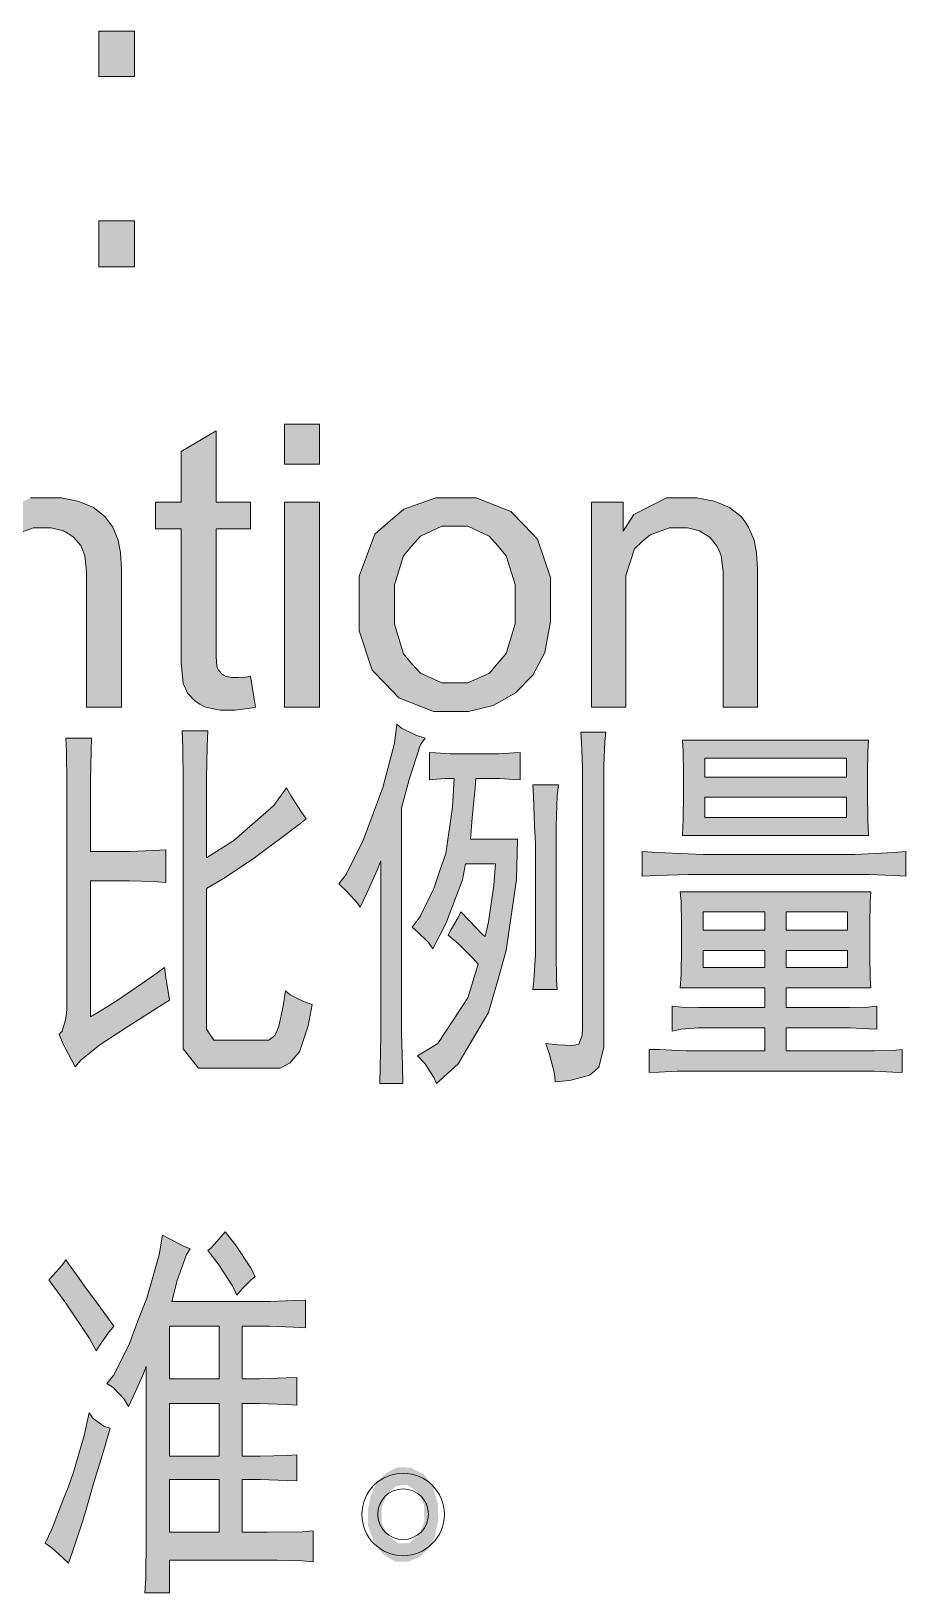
# Model space of a CAD drawing. Header units: millimetres. Extents: x 0 to 414, y 0 to 292.
# Drawn here: x 362.69 to 368.95, y 161.04 to 172.23 of the extents above; entities that cross this region are included whole.
import ezdxf

# ---------------------------------------------------------------- set-up
doc = ezdxf.new("R2010")
doc.units = ezdxf.units.MM

msp = doc.modelspace()

# ---------------------------------------------------------------- hatches: boundary and pattern name
h = msp.add_hatch(color=0)
h.dxf.hatch_style = 2
h.paths.add_polyline_path([(363.428139, 171.901556), (363.174139, 171.901556), (363.174139, 172.226111), (363.428139, 172.226111)])
h = msp.add_hatch(color=0)
h.dxf.hatch_style = 2
h.paths.add_polyline_path([(363.428139, 170.539833), (363.174139, 170.539833), (363.174139, 170.867917), (363.428139, 170.867917)])
h = msp.add_hatch(color=0)
h.dxf.hatch_style = 2
h.paths.add_polyline_path([(364.260694, 167.60825), (364.295972, 167.386), (364.243056, 167.375417), (364.147806, 167.364833), (364.109, 167.364833), (364.041972, 167.364833), (363.936139, 167.386), (363.897333, 167.407167), (363.862056, 167.428333), (363.809139, 167.484778), (363.795028, 167.520056), (363.777389, 167.555333), (363.763278, 167.7035), (363.763278, 167.816389), (363.763278, 168.663056), (363.579833, 168.663056), (363.579833, 168.853556), (363.763278, 168.853556), (363.763278, 169.216917), (364.01375, 169.365083), (364.01375, 168.853556), (364.260694, 168.853556), (364.260694, 168.663056), (364.01375, 168.663056), (364.01375, 167.802278), (364.01375, 167.749361), (364.017278, 167.678806), (364.024333, 167.664694), (364.031389, 167.650583), (364.052556, 167.625889), (364.066667, 167.615306), (364.080778, 167.60825), (364.123111, 167.597667), (364.151333, 167.597667), (364.1725, 167.597667), (364.225417, 167.601194)])
h = msp.add_hatch(color=0)
h.dxf.hatch_style = 2
h.paths.add_polyline_path([(364.504111, 169.125194), (364.504111, 169.410944), (364.754583, 169.410944), (364.754583, 169.125194)])
h = msp.add_hatch(color=0)
h.dxf.hatch_style = 2
h.paths.add_polyline_path([(362.144028, 167.386), (362.144028, 168.853556), (362.369806, 168.853556), (362.369806, 168.645417), (362.450944, 168.765361), (362.683778, 168.885306), (362.835472, 168.885306), (362.9025, 168.885306), (363.022444, 168.860611), (363.078889, 168.839444), (363.135333, 168.81475), (363.216472, 168.75125), (363.244694, 168.712444), (363.272917, 168.673639), (363.311722, 168.581917), (363.322306, 168.529), (363.329361, 168.493722), (363.336417, 168.373778), (363.336417, 168.289111), (363.336417, 167.386), (363.085944, 167.386), (363.085944, 168.278528), (363.085944, 168.356139), (363.071833, 168.469028), (363.057722, 168.507833), (363.043611, 168.543111), (362.990694, 168.603083), (362.955417, 168.627778), (362.920139, 168.648944), (362.831944, 168.670111), (362.782556, 168.670111), (362.704944, 168.670111), (362.567361, 168.620722), (362.507389, 168.571333), (362.450944, 168.518417), (362.3945, 168.327917), (362.3945, 168.186806), (362.3945, 167.386)])
h = msp.add_hatch(color=0)
h.paths.add_polyline_path([(365.036806, 168.119778), (365.036806, 168.324389), (365.149694, 168.62425), (365.262583, 168.723028), (365.357833, 168.804167), (365.587139, 168.885306), (365.724722, 168.885306), (365.876417, 168.885306), (366.123361, 168.786528), (366.218611, 168.68775), (366.313861, 168.588972), (366.409111, 168.313806), (366.409111, 168.140944), (366.409111, 167.999833), (366.366778, 167.777583), (366.324444, 167.696444), (366.282111, 167.615306), (366.158639, 167.488306), (366.0775, 167.442444), (365.996361, 167.396583), (365.819972, 167.35425), (365.724722, 167.35425), (365.5695, 167.35425), (365.322556, 167.453028), (365.227306, 167.551806), (365.132056, 167.650583), (365.036806, 167.932806)])
h.paths.add_polyline_path([(365.290806, 168.119778), (365.290806, 167.978667), (365.354306, 167.767), (365.414278, 167.696444), (365.477778, 167.629417), (365.629472, 167.558861), (365.724722, 167.558861), (365.816444, 167.558861), (365.971667, 167.629417), (366.031639, 167.699972), (366.091611, 167.770528), (366.155111, 167.982194), (366.155111, 168.126833), (366.155111, 168.264417), (366.091611, 168.469028), (366.031639, 168.539583), (365.968139, 168.610139), (365.816444, 168.680694), (365.724722, 168.680694), (365.629472, 168.680694), (365.477778, 168.610139), (365.414278, 168.539583), (365.354306, 168.469028), (365.290806, 168.260889)])
h = msp.add_hatch(color=0)
h.dxf.hatch_style = 2
h.paths.add_polyline_path([(366.701917, 167.386), (366.701917, 168.853556), (366.927694, 168.853556), (366.927694, 168.645417), (367.005306, 168.765361), (367.238139, 168.885306), (367.393361, 168.885306), (367.456861, 168.885306), (367.580333, 168.860611), (367.63325, 168.839444), (367.689694, 168.81475), (367.774361, 168.75125), (367.802583, 168.712444), (367.827278, 168.673639), (367.866083, 168.581917), (367.876667, 168.529), (367.883722, 168.493722), (367.890778, 168.373778), (367.890778, 168.289111), (367.890778, 167.386), (367.643833, 167.386), (367.643833, 168.278528), (367.643833, 168.356139), (367.629722, 168.469028), (367.615611, 168.507833), (367.597972, 168.543111), (367.548583, 168.603083), (367.509778, 168.627778), (367.4745, 168.648944), (367.389833, 168.670111), (367.336917, 168.670111), (367.259306, 168.670111), (367.121722, 168.620722), (367.065278, 168.571333), (367.008833, 168.518417), (366.948861, 168.327917), (366.948861, 168.186806), (366.948861, 167.386)])
h = msp.add_hatch(color=0)
h.dxf.hatch_style = 2
h.paths.add_polyline_path([(364.504111, 167.386), (364.504111, 168.853556), (364.754583, 168.853556), (364.754583, 167.386)])
h = msp.add_hatch(color=0)
h.dxf.hatch_style = 2
h.paths.add_polyline_path([(363.953778, 167.216667), (363.95025, 167.10025), (363.943194, 166.878), (363.943194, 166.775694), (363.943194, 166.3065), (364.14075, 166.429972), (364.4265, 166.680444), (364.518222, 166.807444), (364.549972, 166.747472), (364.624056, 166.634583), (364.659333, 166.585194), (364.609944, 166.546389), (364.465306, 166.437028), (364.373583, 166.37), (364.278333, 166.299444), (364.066667, 166.158333), (363.943194, 166.087778), (363.943194, 165.156444), (363.943194, 165.078833), (363.996111, 165.001222), (364.0455, 165.001222), (364.359472, 165.001222), (364.391222, 165.001222), (364.433556, 165.032972), (364.447667, 165.064722), (364.461778, 165.1), (364.493528, 165.244639), (364.511167, 165.354), (364.542917, 165.325778), (364.638167, 165.276389), (364.701667, 165.255222), (364.673444, 165.103528), (364.609944, 164.916556), (364.578194, 164.87775), (364.542917, 164.838944), (364.472361, 164.800139), (364.433556, 164.800139), (363.996111, 164.800139), (363.88675, 164.800139), (363.777389, 164.937722), (363.777389, 165.078833), (363.777389, 166.729833), (363.777389, 166.853306), (363.773861, 167.096722), (363.770333, 167.216667)])
h = msp.add_hatch(color=0)
h.dxf.hatch_style = 2
h.paths.add_polyline_path([(365.509528, 167.16375), (365.477778, 167.117889), (365.396639, 166.867417), (365.340194, 166.662806), (365.340194, 165.167028), (365.340194, 165.054139), (365.34725, 164.817778), (365.350778, 164.690778), (365.184972, 164.690778), (365.1885, 164.807194), (365.192028, 165.032972), (365.192028, 165.142333), (365.192028, 166.285333), (365.167333, 166.218306), (365.09325, 166.0525), (365.043861, 165.953722), (365.026222, 165.981944), (364.952139, 166.063083), (364.892167, 166.119528), (364.945083, 166.186556), (365.068556, 166.437028), (365.139111, 166.624), (365.206139, 166.810972), (365.290806, 167.128472), (365.308444, 167.262528), (365.340194, 167.234306), (365.4425, 167.184917)])
h = msp.add_hatch(color=0)
h.dxf.hatch_style = 2
h.paths.add_polyline_path([(366.804222, 167.206083), (366.797167, 167.139056), (366.790111, 166.969722), (366.790111, 166.863889), (366.790111, 165.064722), (366.790111, 164.948306), (366.754833, 164.807194), (366.723083, 164.778972), (366.687806, 164.75075), (366.546694, 164.711944), (366.440861, 164.701361), (366.437333, 164.761333), (366.402056, 164.898917), (366.373833, 164.976528), (366.462028, 164.965944), (366.567861, 164.962417), (366.589028, 164.965944), (366.610194, 164.973), (366.634889, 165.032972), (366.638417, 165.089417), (366.638417, 166.853306), (366.638417, 166.955611), (366.631361, 167.135528), (366.624306, 167.206083)])
h = msp.add_hatch(color=0)
h.dxf.hatch_style = 2
h.paths.add_polyline_path([(363.121222, 167.16375), (363.117694, 167.072028), (363.114167, 166.856833), (363.114167, 166.729833), (363.114167, 166.352361), (363.311722, 166.352361), (363.392861, 166.352361), (363.562194, 166.359417), (363.653917, 166.362944), (363.653917, 166.130111), (363.562194, 166.137167), (363.392861, 166.140694), (363.311722, 166.140694), (363.114167, 166.140694), (363.114167, 165.167028), (363.177667, 165.205833), (363.297611, 165.279917), (363.350528, 165.315194), (363.403444, 165.350472), (363.548083, 165.452778), (363.643333, 165.519806), (363.653917, 165.44925), (363.671556, 165.332833), (363.678611, 165.286972), (363.583361, 165.227), (363.385806, 165.1), (363.2835, 165.032972), (363.181194, 164.965944), (363.043611, 164.856583), (363.004806, 164.810722), (362.976583, 164.860111), (362.916611, 164.976528), (362.888389, 165.043556), (362.909556, 165.064722), (362.937778, 165.156444), (362.944833, 165.219944), (362.944833, 166.708667), (362.944833, 166.839194), (362.941306, 167.0685), (362.937778, 167.16375)])
h = msp.add_hatch(color=0)
h.paths.add_polyline_path([(368.684528, 167.149639), (368.681, 167.0685), (368.677472, 166.913278), (368.677472, 166.839194), (368.677472, 166.768639), (368.681, 166.581667), (368.684528, 166.46525), (367.354556, 166.46525), (367.358083, 166.581667), (367.361611, 166.768639), (367.361611, 166.839194), (367.361611, 166.913278), (367.358083, 167.0685), (367.354556, 167.149639)])
h.paths.add_polyline_path([(368.529306, 166.595778), (368.529306, 166.740417), (367.513306, 166.740417), (367.513306, 166.595778)])
h.paths.add_polyline_path([(368.529306, 166.885056), (368.529306, 167.019111), (367.513306, 167.019111), (367.513306, 166.885056)])
h = msp.add_hatch(color=0)
h.dxf.hatch_style = 2
h.paths.add_polyline_path([(365.975194, 167.050861), (366.035167, 167.050861), (366.144528, 167.057917), (366.190389, 167.061444), (366.190389, 166.863889), (366.144528, 166.867417), (366.04575, 166.874472), (365.989306, 166.874472), (365.872889, 166.874472), (365.869361, 166.807444), (365.848194, 166.59225), (365.834083, 166.440556), (366.17275, 166.440556), (366.165694, 166.151278), (366.091611, 165.643278), (366.028111, 165.421028), (365.964611, 165.198778), (365.745889, 164.831889), (365.590667, 164.690778), (365.573028, 164.733111), (365.509528, 164.831889), (365.456611, 164.888333), (365.60125, 164.976528), (365.816444, 165.304611), (365.890528, 165.5445), (365.851722, 165.586833), (365.745889, 165.692667), (365.675333, 165.752639), (365.700028, 165.7985), (365.745889, 165.879639), (365.767056, 165.918444), (365.827028, 165.854944), (365.915222, 165.763222), (365.939917, 165.742056), (365.964611, 165.847889), (366.003417, 166.108944), (366.014, 166.264167), (365.798806, 166.264167), (365.777639, 166.14775), (365.661222, 165.840833), (365.565972, 165.653861), (365.534222, 165.699722), (365.456611, 165.777333), (365.417806, 165.809083), (365.47425, 165.886694), (365.573028, 166.087778), (365.615361, 166.214778), (365.657694, 166.33825), (365.707083, 166.669861), (365.717667, 166.874472), (365.654167, 166.874472), (365.565972, 166.867417), (365.541278, 166.863889), (365.541278, 167.061444), (365.583611, 167.057917), (365.689444, 167.050861), (365.756472, 167.050861)])
h = msp.add_hatch(color=0)
h.dxf.hatch_style = 2
h.paths.add_polyline_path([(366.465556, 166.828611), (366.454972, 166.751), (366.447917, 166.535806), (366.447917, 166.398222), (366.447917, 165.752639), (366.447917, 165.622111), (366.451444, 165.428083), (366.454972, 165.364583), (366.282111, 165.364583), (366.289167, 165.428083), (366.29975, 165.615056), (366.29975, 165.742056), (366.29975, 166.408806), (366.292694, 166.535806), (366.285639, 166.747472), (366.282111, 166.828611)])
h = msp.add_hatch(color=0)
h.dxf.hatch_style = 2
h.paths.add_polyline_path([(368.58575, 166.331194), (368.684528, 166.334722), (368.867972, 166.345306), (368.952639, 166.352361), (368.952639, 166.175972), (368.867972, 166.1795), (368.688056, 166.186556), (368.592806, 166.186556), (367.502722, 166.186556), (367.393361, 166.186556), (367.171111, 166.1795), (367.065278, 166.175972), (367.065278, 166.352361), (367.171111, 166.345306), (367.393361, 166.334722), (367.502722, 166.331194)])
h = msp.add_hatch(color=0)
h.paths.add_polyline_path([(368.702167, 166.063083), (368.698639, 165.996056), (368.695111, 165.819667), (368.695111, 165.710306), (368.695111, 165.604472), (368.698639, 165.438667), (368.702167, 165.375167), (368.095389, 165.375167), (368.095389, 165.234056), (368.476389, 165.234056), (368.546944, 165.234056), (368.681, 165.237583), (368.7445, 165.244639), (368.7445, 165.078833), (368.684528, 165.082361), (368.554, 165.089417), (368.476389, 165.089417), (368.095389, 165.089417), (368.095389, 164.923611), (368.659833, 164.923611), (368.726861, 164.923611), (368.860917, 164.927139), (368.927944, 164.934194), (368.927944, 164.768389), (368.860917, 164.771917), (368.726861, 164.778972), (368.659833, 164.778972), (367.37925, 164.778972), (367.31575, 164.778972), (367.185222, 164.771917), (367.114667, 164.768389), (367.114667, 164.934194), (367.18875, 164.934194), (367.322806, 164.927139), (367.37925, 164.923611), (367.943694, 164.923611), (367.943694, 165.089417), (367.530944, 165.089417), (367.467444, 165.089417), (367.343972, 165.078833), (367.280472, 165.064722), (367.280472, 165.244639), (367.3475, 165.237583), (367.470972, 165.234056), (367.530944, 165.234056), (367.943694, 165.234056), (367.943694, 165.375167), (367.336917, 165.375167), (367.343972, 165.470417), (367.3475, 165.653861), (367.3475, 165.742056), (367.3475, 165.83025), (367.343972, 165.992528), (367.336917, 166.063083)])
h.paths.add_polyline_path([(367.943694, 165.787917), (367.943694, 165.918444), (367.502722, 165.918444), (367.502722, 165.787917)])
h.paths.add_polyline_path([(368.536361, 165.787917), (368.536361, 165.918444), (368.095389, 165.918444), (368.095389, 165.787917)])
h.paths.add_polyline_path([(367.943694, 165.519806), (367.943694, 165.643278), (367.502722, 165.643278), (367.502722, 165.519806)])
h.paths.add_polyline_path([(368.536361, 165.519806), (368.536361, 165.643278), (368.095389, 165.643278), (368.095389, 165.519806)])
h = msp.add_hatch(color=0)
h.dxf.hatch_style = 2
h.paths.add_polyline_path([(364.07725, 163.628917), (364.151333, 163.533667), (364.260694, 163.371389), (364.292444, 163.307889), (364.264222, 163.283194), (364.197194, 163.216167), (364.161917, 163.173833), (364.130167, 163.240861), (364.027861, 163.399611), (363.953778, 163.494861), (363.978472, 163.5125), (364.038444, 163.579528)])
h = msp.add_hatch(color=0)
h.paths.add_polyline_path([(363.230583, 162.542361), (363.279972, 162.602333), (363.392861, 162.828111), (363.452833, 162.990389), (363.516333, 163.152667), (363.604528, 163.463111), (363.629222, 163.604222), (363.675083, 163.579528), (363.773861, 163.526611), (363.826778, 163.505444), (363.802083, 163.466639), (363.735056, 163.279667), (363.69625, 163.127972), (364.303028, 163.127972), (364.398278, 163.127972), (364.571139, 163.135028), (364.652278, 163.138556), (364.652278, 162.941), (364.567611, 162.944528), (364.39475, 162.951583), (364.303028, 162.951583), (364.200722, 162.951583), (364.200722, 162.574111), (364.324194, 162.574111), (364.518222, 162.581167), (364.592306, 162.584694), (364.592306, 162.387139), (364.518222, 162.390667), (364.324194, 162.397722), (364.200722, 162.397722), (364.200722, 162.02025), (364.327722, 162.02025), (364.52175, 162.027306), (364.592306, 162.030833), (364.592306, 161.843861), (364.52175, 161.847389), (364.327722, 161.854444), (364.200722, 161.854444), (364.200722, 161.476972), (364.377111, 161.476972), (364.631111, 161.4805), (364.708722, 161.487556), (364.708722, 161.265306), (364.631111, 161.272361), (364.451194, 161.275889), (364.352417, 161.275889), (363.678611, 161.275889), (363.678611, 161.043056), (363.502222, 161.043056), (363.509278, 161.145361), (363.512806, 161.427583), (363.512806, 161.611028), (363.512806, 162.662306), (363.488111, 162.602333), (363.424611, 162.457694), (363.385806, 162.376556), (363.354056, 162.429472), (363.276444, 162.514139)])
h.paths.add_polyline_path([(364.034917, 162.02025), (364.034917, 162.397722), (363.678611, 162.397722), (363.678611, 162.02025)])
h.paths.add_polyline_path([(364.034917, 162.574111), (364.034917, 162.951583), (363.678611, 162.951583), (363.678611, 162.574111)])
h.paths.add_polyline_path([(364.034917, 161.476972), (364.034917, 161.854444), (363.678611, 161.854444), (363.678611, 161.476972)])
h = msp.add_hatch(color=0)
h.dxf.hatch_style = 2
h.paths.add_polyline_path([(362.937778, 163.427833), (362.958944, 163.396083), (363.033028, 163.293778), (363.082417, 163.223222), (363.135333, 163.152667), (363.234111, 163.018611), (363.279972, 162.951583), (363.241167, 162.902194), (363.177667, 162.814), (363.152972, 162.775194), (363.107111, 162.863389), (362.937778, 163.117389), (362.814306, 163.283194), (362.846056, 163.318472), (362.909556, 163.389028)])
h = msp.add_hatch(color=0)
h.dxf.hatch_style = 2
h.paths.add_polyline_path([(363.255278, 162.221333), (363.212944, 162.080222), (363.131806, 161.815639), (363.096528, 161.688639), (363.057722, 161.558111), (362.987167, 161.342917), (362.955417, 161.254722), (362.916611, 161.293528), (362.835472, 161.364083), (362.789611, 161.399361), (362.835472, 161.498139), (362.916611, 161.70275), (362.955417, 161.805056), (362.990694, 161.907361), (363.068306, 162.168417), (363.103583, 162.330694), (363.131806, 162.291889), (363.209417, 162.235444)])
h = msp.add_hatch(color=0)
h.paths.add_polyline_path([(365.583611, 161.741556), (365.60125, 161.681583), (365.604778, 161.561639), (365.590667, 161.505194), (365.580083, 161.445222), (365.534222, 161.357028), (365.498944, 161.325278), (365.467194, 161.297056), (365.386056, 161.265306), (365.340194, 161.265306), (365.297861, 161.265306), (365.213194, 161.314694), (365.174389, 161.364083), (365.139111, 161.417), (365.100306, 161.522833), (365.100306, 161.582806), (365.100306, 161.63925), (365.121472, 161.741556), (365.142639, 161.787417), (365.163806, 161.833278), (365.227306, 161.896778), (365.269639, 161.921472), (365.3155, 161.942639), (365.407222, 161.939111), (365.453083, 161.914417), (365.502472, 161.889722), (365.565972, 161.805056)])
h.paths.add_polyline_path([(365.431917, 161.431111), (365.470722, 161.466389), (365.506, 161.558111), (365.502472, 161.614556), (365.502472, 161.674528), (365.460139, 161.759194), (365.421333, 161.787417), (365.382528, 161.815639), (365.304917, 161.808583), (365.269639, 161.776833), (365.234361, 161.741556), (365.199083, 161.653361), (365.199083, 161.596917), (365.199083, 161.544), (365.241417, 161.455806), (365.280222, 161.427583), (365.319028, 161.395833), (365.396639, 161.399361)])

# ---------------------------------------------------------------- linework, layer by layer
at = {"color": 0, "lineweight": 0}
for points in [[(363.428139, 171.901556), (363.174139, 171.901556), (363.174139, 172.226111), (363.428139, 172.226111)], [(363.428139, 170.539833), (363.174139, 170.539833), (363.174139, 170.867917), (363.428139, 170.867917)], [(364.260694, 167.60825), (364.295972, 167.386), (364.243056, 167.375417), (364.147806, 167.364833), (364.109, 167.364833), (364.041972, 167.364833), (363.936139, 167.386), (363.897333, 167.407167), (363.862056, 167.428333), (363.809139, 167.484778), (363.795028, 167.520056), (363.777389, 167.555333), (363.763278, 167.7035), (363.763278, 167.816389), (363.763278, 168.663056), (363.579833, 168.663056), (363.579833, 168.853556), (363.763278, 168.853556), (363.763278, 169.216917), (364.01375, 169.365083), (364.01375, 168.853556), (364.260694, 168.853556), (364.260694, 168.663056), (364.01375, 168.663056), (364.01375, 167.802278), (364.01375, 167.749361), (364.017278, 167.678806), (364.024333, 167.664694), (364.031389, 167.650583), (364.052556, 167.625889), (364.066667, 167.615306), (364.080778, 167.60825), (364.123111, 167.597667), (364.151333, 167.597667), (364.1725, 167.597667), (364.225417, 167.601194)], [(364.504111, 169.125194), (364.504111, 169.410944), (364.754583, 169.410944), (364.754583, 169.125194)], [(365.036806, 168.119778), (365.036806, 168.324389), (365.149694, 168.62425), (365.262583, 168.723028), (365.357833, 168.804167), (365.587139, 168.885306), (365.724722, 168.885306), (365.876417, 168.885306), (366.123361, 168.786528), (366.218611, 168.68775), (366.313861, 168.588972), (366.409111, 168.313806), (366.409111, 168.140944), (366.409111, 167.999833), (366.366778, 167.777583), (366.324444, 167.696444), (366.282111, 167.615306), (366.158639, 167.488306), (366.0775, 167.442444), (365.996361, 167.396583), (365.819972, 167.35425), (365.724722, 167.35425), (365.5695, 167.35425), (365.322556, 167.453028), (365.227306, 167.551806), (365.132056, 167.650583), (365.036806, 167.932806)], [(366.701917, 167.386), (366.701917, 168.853556), (366.927694, 168.853556), (366.927694, 168.645417), (367.005306, 168.765361), (367.238139, 168.885306), (367.393361, 168.885306), (367.456861, 168.885306), (367.580333, 168.860611), (367.63325, 168.839444), (367.689694, 168.81475), (367.774361, 168.75125), (367.802583, 168.712444), (367.827278, 168.673639), (367.866083, 168.581917), (367.876667, 168.529), (367.883722, 168.493722), (367.890778, 168.373778), (367.890778, 168.289111), (367.890778, 167.386), (367.643833, 167.386), (367.643833, 168.278528), (367.643833, 168.356139), (367.629722, 168.469028), (367.615611, 168.507833), (367.597972, 168.543111), (367.548583, 168.603083), (367.509778, 168.627778), (367.4745, 168.648944), (367.389833, 168.670111), (367.336917, 168.670111), (367.259306, 168.670111), (367.121722, 168.620722), (367.065278, 168.571333), (367.008833, 168.518417), (366.948861, 168.327917), (366.948861, 168.186806), (366.948861, 167.386)], [(364.504111, 167.386), (364.504111, 168.853556), (364.754583, 168.853556), (364.754583, 167.386)], [(365.290806, 168.119778), (365.290806, 167.978667), (365.354306, 167.767), (365.414278, 167.696444), (365.477778, 167.629417), (365.629472, 167.558861), (365.724722, 167.558861), (365.816444, 167.558861), (365.971667, 167.629417), (366.031639, 167.699972), (366.091611, 167.770528), (366.155111, 167.982194), (366.155111, 168.126833), (366.155111, 168.264417), (366.091611, 168.469028), (366.031639, 168.539583), (365.968139, 168.610139), (365.816444, 168.680694), (365.724722, 168.680694), (365.629472, 168.680694), (365.477778, 168.610139), (365.414278, 168.539583), (365.354306, 168.469028), (365.290806, 168.260889)], [(363.953778, 167.216667), (363.95025, 167.10025), (363.943194, 166.878), (363.943194, 166.775694), (363.943194, 166.3065), (364.14075, 166.429972), (364.4265, 166.680444), (364.518222, 166.807444), (364.549972, 166.747472), (364.624056, 166.634583), (364.659333, 166.585194), (364.609944, 166.546389), (364.465306, 166.437028), (364.373583, 166.37), (364.278333, 166.299444), (364.066667, 166.158333), (363.943194, 166.087778), (363.943194, 165.156444), (363.943194, 165.078833), (363.996111, 165.001222), (364.0455, 165.001222), (364.359472, 165.001222), (364.391222, 165.001222), (364.433556, 165.032972), (364.447667, 165.064722), (364.461778, 165.1), (364.493528, 165.244639), (364.511167, 165.354), (364.542917, 165.325778), (364.638167, 165.276389), (364.701667, 165.255222), (364.673444, 165.103528), (364.609944, 164.916556), (364.578194, 164.87775), (364.542917, 164.838944), (364.472361, 164.800139), (364.433556, 164.800139), (363.996111, 164.800139), (363.88675, 164.800139), (363.777389, 164.937722), (363.777389, 165.078833), (363.777389, 166.729833), (363.777389, 166.853306), (363.773861, 167.096722), (363.770333, 167.216667)], [(365.509528, 167.16375), (365.477778, 167.117889), (365.396639, 166.867417), (365.340194, 166.662806), (365.340194, 165.167028), (365.340194, 165.054139), (365.34725, 164.817778), (365.350778, 164.690778), (365.184972, 164.690778), (365.1885, 164.807194), (365.192028, 165.032972), (365.192028, 165.142333), (365.192028, 166.285333), (365.167333, 166.218306), (365.09325, 166.0525), (365.043861, 165.953722), (365.026222, 165.981944), (364.952139, 166.063083), (364.892167, 166.119528), (364.945083, 166.186556), (365.068556, 166.437028), (365.139111, 166.624), (365.206139, 166.810972), (365.290806, 167.128472), (365.308444, 167.262528), (365.340194, 167.234306), (365.4425, 167.184917)], [(366.804222, 167.206083), (366.797167, 167.139056), (366.790111, 166.969722), (366.790111, 166.863889), (366.790111, 165.064722), (366.790111, 164.948306), (366.754833, 164.807194), (366.723083, 164.778972), (366.687806, 164.75075), (366.546694, 164.711944), (366.440861, 164.701361), (366.437333, 164.761333), (366.402056, 164.898917), (366.373833, 164.976528), (366.462028, 164.965944), (366.567861, 164.962417), (366.589028, 164.965944), (366.610194, 164.973), (366.634889, 165.032972), (366.638417, 165.089417), (366.638417, 166.853306), (366.638417, 166.955611), (366.631361, 167.135528), (366.624306, 167.206083)], [(363.121222, 167.16375), (363.117694, 167.072028), (363.114167, 166.856833), (363.114167, 166.729833), (363.114167, 166.352361), (363.311722, 166.352361), (363.392861, 166.352361), (363.562194, 166.359417), (363.653917, 166.362944), (363.653917, 166.130111), (363.562194, 166.137167), (363.392861, 166.140694), (363.311722, 166.140694), (363.114167, 166.140694), (363.114167, 165.167028), (363.177667, 165.205833), (363.297611, 165.279917), (363.350528, 165.315194), (363.403444, 165.350472), (363.548083, 165.452778), (363.643333, 165.519806), (363.653917, 165.44925), (363.671556, 165.332833), (363.678611, 165.286972), (363.583361, 165.227), (363.385806, 165.1), (363.2835, 165.032972), (363.181194, 164.965944), (363.043611, 164.856583), (363.004806, 164.810722), (362.976583, 164.860111), (362.916611, 164.976528), (362.888389, 165.043556), (362.909556, 165.064722), (362.937778, 165.156444), (362.944833, 165.219944), (362.944833, 166.708667), (362.944833, 166.839194), (362.941306, 167.0685), (362.937778, 167.16375)], [(368.684528, 167.149639), (368.681, 167.0685), (368.677472, 166.913278), (368.677472, 166.839194), (368.677472, 166.768639), (368.681, 166.581667), (368.684528, 166.46525), (367.354556, 166.46525), (367.358083, 166.581667), (367.361611, 166.768639), (367.361611, 166.839194), (367.361611, 166.913278), (367.358083, 167.0685), (367.354556, 167.149639)], [(365.975194, 167.050861), (366.035167, 167.050861), (366.144528, 167.057917), (366.190389, 167.061444), (366.190389, 166.863889), (366.144528, 166.867417), (366.04575, 166.874472), (365.989306, 166.874472), (365.872889, 166.874472), (365.869361, 166.807444), (365.848194, 166.59225), (365.834083, 166.440556), (366.17275, 166.440556), (366.165694, 166.151278), (366.091611, 165.643278), (366.028111, 165.421028), (365.964611, 165.198778), (365.745889, 164.831889), (365.590667, 164.690778), (365.573028, 164.733111), (365.509528, 164.831889), (365.456611, 164.888333), (365.60125, 164.976528), (365.816444, 165.304611), (365.890528, 165.5445), (365.851722, 165.586833), (365.745889, 165.692667), (365.675333, 165.752639), (365.700028, 165.7985), (365.745889, 165.879639), (365.767056, 165.918444), (365.827028, 165.854944), (365.915222, 165.763222), (365.939917, 165.742056), (365.964611, 165.847889), (366.003417, 166.108944), (366.014, 166.264167), (365.798806, 166.264167), (365.777639, 166.14775), (365.661222, 165.840833), (365.565972, 165.653861), (365.534222, 165.699722), (365.456611, 165.777333), (365.417806, 165.809083), (365.47425, 165.886694), (365.573028, 166.087778), (365.615361, 166.214778), (365.657694, 166.33825), (365.707083, 166.669861), (365.717667, 166.874472), (365.654167, 166.874472), (365.565972, 166.867417), (365.541278, 166.863889), (365.541278, 167.061444), (365.583611, 167.057917), (365.689444, 167.050861), (365.756472, 167.050861)], [(368.529306, 166.885056), (368.529306, 167.019111), (367.513306, 167.019111), (367.513306, 166.885056)], [(366.465556, 166.828611), (366.454972, 166.751), (366.447917, 166.535806), (366.447917, 166.398222), (366.447917, 165.752639), (366.447917, 165.622111), (366.451444, 165.428083), (366.454972, 165.364583), (366.282111, 165.364583), (366.289167, 165.428083), (366.29975, 165.615056), (366.29975, 165.742056), (366.29975, 166.408806), (366.292694, 166.535806), (366.285639, 166.747472), (366.282111, 166.828611)], [(368.529306, 166.595778), (368.529306, 166.740417), (367.513306, 166.740417), (367.513306, 166.595778)], [(368.58575, 166.331194), (368.684528, 166.334722), (368.867972, 166.345306), (368.952639, 166.352361), (368.952639, 166.175972), (368.867972, 166.1795), (368.688056, 166.186556), (368.592806, 166.186556), (367.502722, 166.186556), (367.393361, 166.186556), (367.171111, 166.1795), (367.065278, 166.175972), (367.065278, 166.352361), (367.171111, 166.345306), (367.393361, 166.334722), (367.502722, 166.331194)], [(368.702167, 166.063083), (368.698639, 165.996056), (368.695111, 165.819667), (368.695111, 165.710306), (368.695111, 165.604472), (368.698639, 165.438667), (368.702167, 165.375167), (368.095389, 165.375167), (368.095389, 165.234056), (368.476389, 165.234056), (368.546944, 165.234056), (368.681, 165.237583), (368.7445, 165.244639), (368.7445, 165.078833), (368.684528, 165.082361), (368.554, 165.089417), (368.476389, 165.089417), (368.095389, 165.089417), (368.095389, 164.923611), (368.659833, 164.923611), (368.726861, 164.923611), (368.860917, 164.927139), (368.927944, 164.934194), (368.927944, 164.768389), (368.860917, 164.771917), (368.726861, 164.778972), (368.659833, 164.778972), (367.37925, 164.778972), (367.31575, 164.778972), (367.185222, 164.771917), (367.114667, 164.768389), (367.114667, 164.934194), (367.18875, 164.934194), (367.322806, 164.927139), (367.37925, 164.923611), (367.943694, 164.923611), (367.943694, 165.089417), (367.530944, 165.089417), (367.467444, 165.089417), (367.343972, 165.078833), (367.280472, 165.064722), (367.280472, 165.244639), (367.3475, 165.237583), (367.470972, 165.234056), (367.530944, 165.234056), (367.943694, 165.234056), (367.943694, 165.375167), (367.336917, 165.375167), (367.343972, 165.470417), (367.3475, 165.653861), (367.3475, 165.742056), (367.3475, 165.83025), (367.343972, 165.992528), (367.336917, 166.063083)], [(367.943694, 165.787917), (367.943694, 165.918444), (367.502722, 165.918444), (367.502722, 165.787917)], [(368.536361, 165.787917), (368.536361, 165.918444), (368.095389, 165.918444), (368.095389, 165.787917)], [(367.943694, 165.519806), (367.943694, 165.643278), (367.502722, 165.643278), (367.502722, 165.519806)], [(368.536361, 165.519806), (368.536361, 165.643278), (368.095389, 165.643278), (368.095389, 165.519806)], [(364.07725, 163.628917), (364.151333, 163.533667), (364.260694, 163.371389), (364.292444, 163.307889), (364.264222, 163.283194), (364.197194, 163.216167), (364.161917, 163.173833), (364.130167, 163.240861), (364.027861, 163.399611), (363.953778, 163.494861), (363.978472, 163.5125), (364.038444, 163.579528)], [(363.230583, 162.542361), (363.279972, 162.602333), (363.392861, 162.828111), (363.452833, 162.990389), (363.516333, 163.152667), (363.604528, 163.463111), (363.629222, 163.604222), (363.675083, 163.579528), (363.773861, 163.526611), (363.826778, 163.505444), (363.802083, 163.466639), (363.735056, 163.279667), (363.69625, 163.127972), (364.303028, 163.127972), (364.398278, 163.127972), (364.571139, 163.135028), (364.652278, 163.138556), (364.652278, 162.941), (364.567611, 162.944528), (364.39475, 162.951583), (364.303028, 162.951583), (364.200722, 162.951583), (364.200722, 162.574111), (364.324194, 162.574111), (364.518222, 162.581167), (364.592306, 162.584694), (364.592306, 162.387139), (364.518222, 162.390667), (364.324194, 162.397722), (364.200722, 162.397722), (364.200722, 162.02025), (364.327722, 162.02025), (364.52175, 162.027306), (364.592306, 162.030833), (364.592306, 161.843861), (364.52175, 161.847389), (364.327722, 161.854444), (364.200722, 161.854444), (364.200722, 161.476972), (364.377111, 161.476972), (364.631111, 161.4805), (364.708722, 161.487556), (364.708722, 161.265306), (364.631111, 161.272361), (364.451194, 161.275889), (364.352417, 161.275889), (363.678611, 161.275889), (363.678611, 161.043056), (363.502222, 161.043056), (363.509278, 161.145361), (363.512806, 161.427583), (363.512806, 161.611028), (363.512806, 162.662306), (363.488111, 162.602333), (363.424611, 162.457694), (363.385806, 162.376556), (363.354056, 162.429472), (363.276444, 162.514139)], [(362.937778, 163.427833), (362.958944, 163.396083), (363.033028, 163.293778), (363.082417, 163.223222), (363.135333, 163.152667), (363.234111, 163.018611), (363.279972, 162.951583), (363.241167, 162.902194), (363.177667, 162.814), (363.152972, 162.775194), (363.107111, 162.863389), (362.937778, 163.117389), (362.814306, 163.283194), (362.846056, 163.318472), (362.909556, 163.389028)], [(364.034917, 162.574111), (364.034917, 162.951583), (363.678611, 162.951583), (363.678611, 162.574111)], [(364.034917, 162.02025), (364.034917, 162.397722), (363.678611, 162.397722), (363.678611, 162.02025)], [(363.255278, 162.221333), (363.212944, 162.080222), (363.131806, 161.815639), (363.096528, 161.688639), (363.057722, 161.558111), (362.987167, 161.342917), (362.955417, 161.254722), (362.916611, 161.293528), (362.835472, 161.364083), (362.789611, 161.399361), (362.835472, 161.498139), (362.916611, 161.70275), (362.955417, 161.805056), (362.990694, 161.907361), (363.068306, 162.168417), (363.103583, 162.330694), (363.131806, 162.291889), (363.209417, 162.235444)], [(364.034917, 161.476972), (364.034917, 161.854444), (363.678611, 161.854444), (363.678611, 161.476972)]]:
    msp.add_lwpolyline(points, close=True, dxfattribs=at)
msp.add_lwpolyline([(362.683778, 168.885306), (362.835472, 168.885306), (362.9025, 168.885306), (363.022444, 168.860611), (363.078889, 168.839444), (363.135333, 168.81475), (363.216472, 168.75125), (363.244694, 168.712444), (363.272917, 168.673639), (363.311722, 168.581917), (363.322306, 168.529), (363.329361, 168.493722), (363.336417, 168.373778), (363.336417, 168.289111), (363.336417, 167.386), (363.085944, 167.386), (363.085944, 168.278528), (363.085944, 168.356139), (363.071833, 168.469028), (363.057722, 168.507833), (363.043611, 168.543111), (362.990694, 168.603083), (362.955417, 168.627778), (362.920139, 168.648944), (362.831944, 168.670111), (362.782556, 168.670111), (362.704944, 168.670111), (362.567361, 168.620722)], dxfattribs=at)
for centre, radius in [((365.352542, 161.603972), 0.295451), ((365.352542, 161.605736), 0.181681)]:
    msp.add_circle(centre, radius, dxfattribs=at)

doc.saveas('drawing.dxf')
